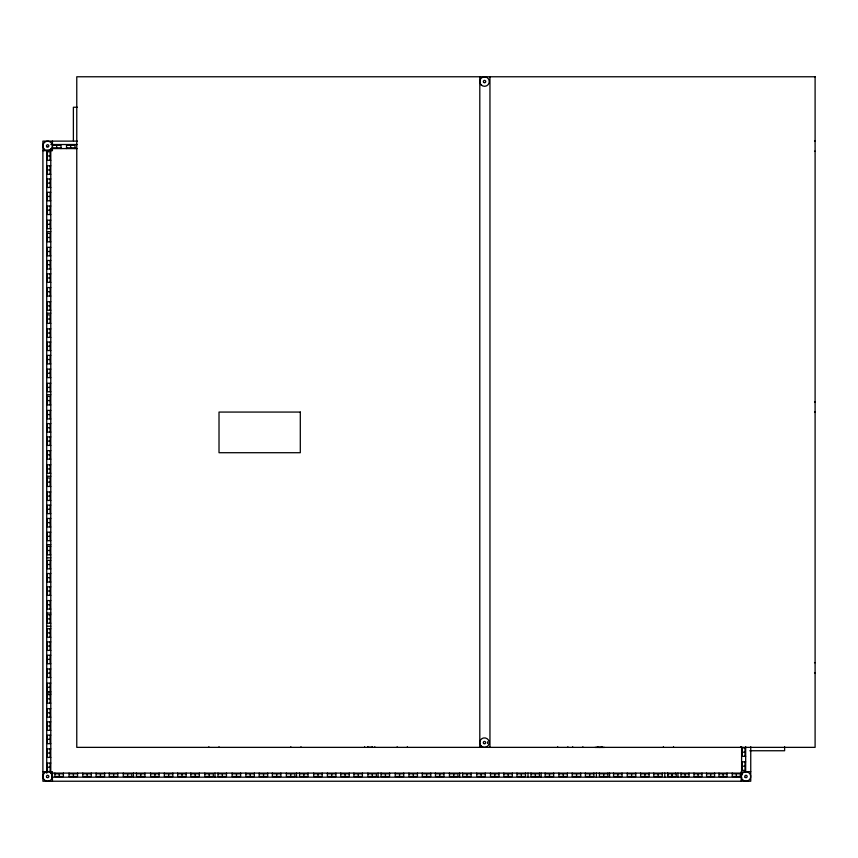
<?xml version="1.0" encoding="UTF-8"?>
<svg xmlns="http://www.w3.org/2000/svg" width="858" height="858" viewBox="0 0 858 858"><rect width="100%" height="100%" fill="white"/><g stroke="black" fill="none" stroke-linecap="round" stroke-linejoin="round"><path stroke-width="1.29" d="M487.58 743.457L487.58 741.784M77.402 107.25L73.38 107.25L73.38 140.701M77.413 141.12L42.9 141.12L42.9 781.23L750.75 781.23L750.75 746.717M814.521 141.12L815.1 141.12M50.826 144.509L77.338 144.509M60.993 147.887L52.52 147.887L52.52 145.184L60.993 145.184L60.993 148.573M66.516 147.887L75 147.887M50.826 148.573L77.338 148.573M42.9 150.665L46.471 150.665M50.043 150.665L52.424 150.665L52.424 148.273M814.521 151.276L815.1 151.276M47.394 155.952L50.107 155.952M50.783 160.285L47.394 160.285L47.394 151.802L50.107 151.802L50.107 160.285M50.783 165.809L47.394 165.809L47.394 174.292L50.783 174.292M47.394 169.948L50.107 169.948M50.783 178.979L47.394 178.979L47.394 187.452L50.783 187.452M47.394 183.119L50.107 183.119M50.783 192.31L47.394 192.31L47.394 200.783L50.783 200.783M47.394 196.45L50.107 196.45M50.783 206.038L47.394 206.038L47.394 214.511L50.783 214.511M47.394 210.178L50.107 210.178M50.783 220.195L47.394 220.195L47.394 228.668L50.783 228.668M47.394 224.335L50.107 224.335M46.718 231.66L50.783 231.66M47.394 237.484L50.107 237.484M50.783 241.827L47.394 241.827L47.394 233.344L50.107 233.344L50.107 241.827M50.783 247.351L47.394 247.351L47.394 255.834L50.783 255.834M47.394 251.491L50.107 251.491M50.783 260.521L47.394 260.521L47.394 268.994L50.783 268.994M47.394 264.661L50.107 264.661M50.783 273.852L47.394 273.852L47.394 282.325L50.783 282.325M47.394 277.992L50.107 277.992M50.783 287.58L47.394 287.58L47.394 296.053L50.783 296.053M47.394 291.72L50.107 291.72M50.783 301.737L47.394 301.737L47.394 310.21L50.783 310.21M47.394 305.877L50.107 305.877M46.718 313.202L50.783 313.202M47.394 319.026L50.107 319.026M50.783 323.369L47.394 323.369L47.394 314.886L50.107 314.886L50.107 323.369M50.783 328.893L47.394 328.893L47.394 337.376L50.783 337.376M47.394 333.033L50.107 333.033M50.783 342.063L47.394 342.063L47.394 350.536L50.783 350.536M47.394 346.203L50.107 346.203M50.783 355.394L47.394 355.394L47.394 363.867L50.783 363.867M47.394 359.534L50.107 359.534M50.783 369.122L47.394 369.122L47.394 377.595L50.783 377.595M47.394 373.262L50.107 373.262M50.783 383.279L47.394 383.279L47.394 391.752L50.783 391.752M47.394 387.419L50.107 387.419M46.718 394.744L50.783 394.744M47.394 400.568L50.107 400.568M814.521 401.909L815.1 401.909M50.783 404.912L47.394 404.912L47.394 396.428L50.107 396.428L50.107 404.912M50.783 410.435L47.394 410.435L47.394 418.919L50.783 418.919M814.521 412.065L815.1 412.065M47.394 414.575L50.107 414.575M50.783 423.605L47.394 423.605L47.394 432.078L50.783 432.078M47.394 427.745L50.107 427.745M50.783 436.936L47.394 436.936L47.394 445.409L50.783 445.409M47.394 441.076L50.107 441.076M50.783 450.664L47.394 450.664L47.394 459.137L50.783 459.137M47.394 454.804L50.107 454.804M50.783 464.821L47.394 464.821L47.394 473.294L50.783 473.294M47.394 468.961L50.107 468.961M46.718 476.287L50.783 476.287M47.394 482.11L50.107 482.11M50.783 486.454L47.394 486.454L47.394 477.97L50.107 477.97L50.107 486.454M50.783 491.977L47.394 491.977L47.394 500.45L50.783 500.45M47.394 496.117L50.107 496.117M50.783 505.147L47.394 505.147L47.394 513.62L50.783 513.62M47.394 509.287L50.107 509.287M50.783 518.468L47.394 518.468L47.394 526.951L50.783 526.951M47.394 522.619L50.107 522.619M50.783 532.207L47.394 532.207L47.394 540.679L50.783 540.679M47.394 536.347L50.107 536.347M46.718 544.68L50.783 544.68M50.783 546.364L47.394 546.364L47.394 554.836L50.783 554.836M47.394 550.504L50.107 550.504M46.718 557.829L50.783 557.829M50.783 560.371L47.394 560.371L47.394 568.843L50.783 568.843M47.394 564.51L50.107 564.51M50.783 573.53L47.394 573.53L47.394 582.014L50.783 582.014M47.394 577.67L50.107 577.67M50.783 586.861L47.394 586.861L47.394 595.334L50.783 595.334M47.394 591.001L50.107 591.001M50.783 600.589L47.394 600.589L47.394 609.073L50.783 609.073M47.394 604.729L50.107 604.729M46.718 613.062L50.783 613.062M50.783 614.746L47.394 614.746L47.394 623.23L50.783 623.23M47.394 618.886L50.107 618.886M46.718 626.222L50.783 626.222M50.783 628.753L47.394 628.753L47.394 637.237L50.783 637.237M47.394 632.893L50.107 632.893M50.783 641.923L47.394 641.923L47.394 650.396L50.783 650.396M47.394 646.063L50.107 646.063M50.783 655.255L47.394 655.255L47.394 663.727L50.783 663.727M47.394 659.394L50.107 659.394M814.521 662.687L815.1 662.687M50.783 668.983L47.394 668.983L47.394 677.455L50.783 677.455M814.521 672.854L815.1 672.854M47.394 673.122L50.107 673.122M50.783 683.14L47.394 683.14L47.394 691.612L50.783 691.612M47.394 687.279L50.107 687.279M46.718 692.996L50.783 692.996M46.718 694.605L50.783 694.605M47.394 698.82L50.107 698.82M50.783 703.152L47.394 703.152L47.394 694.68M50.783 708.687L47.394 708.687L47.394 717.159L50.783 717.159M47.394 712.826L50.107 712.826M50.783 721.857L47.394 721.857L47.394 730.33L50.783 730.33M47.394 725.997L50.107 725.997M50.783 735.177L47.394 735.177L47.394 743.661L50.783 743.661M47.394 739.317L50.107 739.317M594.959 747.425L604.482 747.425M745.666 747.854L742.277 747.854L742.277 756.327L745.666 756.327M50.783 748.905L47.394 748.905L47.394 757.389L50.783 757.389M749.795 750.75L784.62 750.75L784.62 746.739M742.277 752.187L744.991 752.187M47.394 753.045L50.107 753.045M745.666 761.861L742.277 761.861L742.277 770.334L744.991 770.334L744.991 761.861M50.783 763.073L47.394 763.073L47.394 771.546L50.783 771.546M742.277 766.194L744.991 766.194M47.394 767.213L50.107 767.213M42.9 771.685L46.471 771.685M50.043 771.685L52.424 771.685L52.424 781.23M744.798 771.685L750.75 771.685M54.912 773.777L63.385 773.777M69.069 773.777L77.542 773.777M82.797 773.777L91.27 773.777M96.128 773.777L104.601 773.777M109.288 773.777L117.771 773.777M123.295 773.777L131.778 773.777L131.778 776.49L123.295 776.49L123.295 773.101M136.454 773.777L144.927 773.777M150.611 773.777L159.084 773.777M164.339 773.777L172.812 773.777M177.67 773.777L186.143 773.777M190.83 773.777L199.313 773.777M204.837 773.777L213.32 773.777L213.32 776.49L204.837 776.49L204.837 773.101M217.996 773.777L226.469 773.777M232.153 773.777L240.626 773.777M245.881 773.777L254.354 773.777M259.213 773.777L267.685 773.777M272.372 773.777L280.856 773.777M286.379 773.777L294.862 773.777L294.862 776.49L286.379 776.49L286.379 773.101M299.539 773.777L308.011 773.777M313.696 773.777L322.168 773.777M327.424 773.777L335.896 773.777M340.755 773.777L349.227 773.777M353.914 773.777L362.398 773.777M367.921 773.777L376.405 773.777L376.405 776.49L367.921 776.49L367.921 773.101M381.081 773.777L389.553 773.777M395.238 773.777L403.71 773.777M408.966 773.777L417.438 773.777M422.297 773.777L430.77 773.777M435.456 773.777L443.94 773.777M449.463 773.777L457.947 773.777L457.947 776.49L449.463 776.49L449.463 773.101M462.623 773.777L471.096 773.777M476.78 773.777L485.253 773.777M490.508 773.777L498.981 773.777M503.839 773.777L512.312 773.777M516.999 773.777L525.482 773.777M531.005 773.777L539.478 773.777M545.162 773.777L553.646 773.777M558.901 773.777L567.374 773.777M572.222 773.777L580.705 773.777M585.392 773.777L593.865 773.777M599.399 773.777L607.872 773.777M613.556 773.777L622.029 773.777M627.284 773.777L635.757 773.777M640.615 773.777L649.088 773.777M653.775 773.777L662.258 773.777M667.621 773.777L676.265 773.777L676.265 776.49L667.621 776.49L667.621 773.101M681.005 773.777L689.017 773.777M693.983 773.777L701.994 773.777M706.574 773.777L714.585 773.777M719.015 773.777L727.026 773.777M732.26 773.777L740.272 773.777L740.272 776.49L732.26 776.49L732.26 773.101M741.859 777.166L51.92 777.166L51.92 773.101L741.859 773.101L741.859 775.139M745.666 746.621L745.666 772.018L741.602 772.018L741.602 746.621M744.991 747.854L744.991 756.327M741.226 771.685L741.226 774.077M741.226 776.458L741.226 781.23M740.593 746.782L740.593 747.361M736.357 773.777L736.357 776.49M727.026 773.101L727.026 776.49L719.015 776.49L719.015 773.101M723.112 773.777L723.112 776.49M714.585 773.101L714.585 776.49L706.574 776.49L706.574 773.101M710.671 773.777L710.671 776.49M701.994 773.101L701.994 776.49L693.983 776.49L693.983 773.101M698.08 773.777L698.08 776.49M689.017 773.101L689.017 776.49L681.005 776.49L681.005 773.101M685.102 773.777L685.102 776.49M677.949 773.101L677.949 777.166M675.632 773.101L675.632 773.777M673.53 746.782L673.53 747.361M672.125 773.777L672.125 776.49M671.717 773.777L671.717 776.49M667.781 773.101L667.781 776.49M664.789 773.101L664.789 777.166M663.373 746.782L663.373 747.361M662.258 773.101L662.258 776.49L653.775 776.49L653.775 773.101M658.118 773.777L658.118 776.49M649.088 773.101L649.088 776.49L640.615 776.49L640.615 773.101M644.948 773.777L644.948 776.49M635.757 773.101L635.757 776.49L627.284 776.49L627.284 773.101M631.617 773.777L631.617 776.49M622.029 773.101L622.029 776.49L613.556 776.49L613.556 773.101M617.889 773.777L617.889 776.49M609.555 773.101L609.555 777.166M607.872 773.101L607.872 776.49L599.399 776.49L599.399 773.101M603.732 773.777L603.732 776.49M596.407 773.101L596.407 777.166M593.865 773.101L593.865 776.49L585.392 776.49L585.392 773.101M589.725 773.777L589.725 776.49M582.861 746.782L582.861 747.361M580.705 773.101L580.705 776.49L572.222 776.49L572.222 773.101M576.555 773.777L576.555 776.49M572.694 746.782L572.694 747.361M567.857 746.782L567.857 747.361M567.374 773.101L567.374 776.49L558.901 776.49L558.901 773.101M563.234 773.777L563.234 776.49M557.7 746.782L557.7 747.361M553.646 773.101L553.646 776.49L545.162 776.49L545.162 773.101M549.506 773.777L549.506 776.49M541.173 773.101L541.173 777.166M539.478 773.101L539.478 776.49L531.005 776.49L531.005 773.101M535.338 773.777L535.338 776.49M528.013 773.101L528.013 777.166M525.482 773.101L525.482 776.49L516.999 776.49L516.999 773.101M521.342 773.777L521.342 776.49M512.312 773.101L512.312 776.49L503.839 776.49L503.839 773.101M508.172 773.777L508.172 776.49M498.981 773.101L498.981 776.49L490.508 776.49L490.508 773.101M494.841 773.777L494.841 776.49M489.961 76.77L489.961 747.361M485.253 773.101L485.253 776.49L476.78 776.49L476.78 773.101M481.113 773.777L481.113 776.49M479.804 76.77L479.804 747.361M471.096 773.101L471.096 776.49L462.623 776.49L462.623 773.101M466.956 773.777L466.956 776.49M459.631 773.101L459.631 777.166M453.796 773.777L453.796 776.49M443.94 773.101L443.94 776.49L435.456 776.49L435.456 773.101M439.8 773.777L439.8 776.49M430.77 773.101L430.77 776.49L422.297 776.49L422.297 773.101M426.63 773.777L426.63 776.49M417.438 773.101L417.438 776.49L408.966 776.49L408.966 773.101M413.299 773.777L413.299 776.49M407.325 746.782L407.325 747.361M403.71 773.101L403.71 776.49L395.238 776.49L395.238 773.101M399.571 773.777L399.571 776.49M397.168 746.782L397.168 747.361M389.553 773.101L389.553 776.49L381.081 776.49L381.081 773.101M385.414 773.777L385.414 776.49M378.088 773.101L378.088 777.166M374.807 746.782L374.807 747.361M372.254 773.777L372.254 776.49M364.65 746.782L364.65 747.361M362.398 773.101L362.398 776.49L353.914 776.49L353.914 773.101M358.258 773.777L358.258 776.49M349.227 773.101L349.227 776.49L340.755 776.49L340.755 773.101M345.088 773.777L345.088 776.49M335.896 773.101L335.896 776.49L327.424 776.49L327.424 773.101M331.756 773.777L331.756 776.49M322.168 773.101L322.168 776.49L313.696 776.49L313.696 773.101M318.028 773.777L318.028 776.49M308.011 773.101L308.011 776.49L299.539 776.49L299.539 773.101M303.871 773.777L303.871 776.49M300.976 746.782L300.976 747.361M296.546 773.101L296.546 777.166M290.819 746.782L290.819 747.361M290.723 773.777L290.723 776.49M280.856 773.101L280.856 776.49L272.372 776.49L272.372 773.101M276.716 773.777L276.716 776.49M267.685 773.101L267.685 776.49L259.213 776.49L259.213 773.101M263.545 773.777L263.545 776.49M254.354 773.101L254.354 776.49L245.881 776.49L245.881 773.101M250.214 773.777L250.214 776.49M240.626 773.101L240.626 776.49L232.153 776.49L232.153 773.101M236.486 773.777L236.486 776.49M226.469 773.101L226.469 776.49L217.996 776.49L217.996 773.101M222.329 773.777L222.329 776.49M219.015 746.782L219.015 747.361M215.004 773.101L215.004 777.166M209.18 773.777L209.18 776.49M208.859 746.782L208.859 747.361M199.313 773.101L199.313 776.49L190.83 776.49L190.83 773.101M195.174 773.777L195.174 776.49M186.143 773.101L186.143 776.49L177.67 776.49L177.67 773.101M182.003 773.777L182.003 776.49M172.812 773.101L172.812 776.49L164.339 776.49L164.339 773.101M168.672 773.777L168.672 776.49M159.084 773.101L159.084 776.49L150.611 776.49L150.611 773.101M154.944 773.777L154.944 776.49M144.927 773.101L144.927 776.49L136.454 776.49L136.454 773.101M140.787 773.777L140.787 776.49M133.462 773.101L133.462 777.166M127.638 773.777L127.638 776.49M117.771 773.101L117.771 776.49L109.288 776.49L109.288 773.101M113.631 773.777L113.631 776.49M104.601 773.101L104.601 776.49L96.128 776.49L96.128 773.101M100.461 773.777L100.461 776.49M91.27 773.101L91.27 776.49L82.797 776.49L82.797 773.101M87.13 773.777L87.13 776.49M77.542 773.101L77.542 776.49L69.069 776.49L69.069 773.101M75 148.573L75 145.184L66.516 145.184L66.516 148.573M73.402 773.777L73.402 776.49M70.667 145.184L70.667 147.887M63.385 773.101L63.385 776.49L54.912 776.49L54.912 773.101M59.245 773.777L59.245 776.49M56.66 145.184L56.66 147.887M52.424 141.12L52.424 144.702M50.783 773.541L50.783 150.118L46.718 150.118L46.718 773.197M50.107 165.809L50.107 174.292M50.107 178.979L50.107 187.452M50.107 192.31L50.107 200.783M50.107 206.038L50.107 214.511M50.107 220.195L50.107 228.668M50.107 247.351L50.107 255.834M50.107 260.521L50.107 268.994M50.107 273.852L50.107 282.325M50.107 287.58L50.107 296.053M50.107 301.737L50.107 310.21M50.107 328.893L50.107 337.376M50.107 342.063L50.107 350.536M50.107 355.394L50.107 363.867M50.107 369.122L50.107 377.595M50.107 383.279L50.107 391.752M50.107 410.435L50.107 418.919M50.107 423.605L50.107 432.078M50.107 436.936L50.107 445.409M50.107 450.664L50.107 459.137M50.107 464.821L50.107 473.294M50.107 491.977L50.107 500.45M50.107 505.147L50.107 513.62M50.107 518.468L50.107 526.951M50.107 532.207L50.107 540.679M50.107 546.364L50.107 554.836M50.107 560.371L50.107 568.843M50.107 573.53L50.107 582.014M50.107 586.861L50.107 595.334M50.107 600.589L50.107 609.073M50.107 614.746L50.107 623.23M50.107 628.753L50.107 637.237M50.107 641.923L50.107 650.396M50.107 655.255L50.107 663.727M50.107 668.983L50.107 677.455M50.107 683.14L50.107 691.612M50.107 694.68L50.107 703.152M50.107 708.687L50.107 717.159M50.107 721.857L50.107 730.33M50.107 735.177L50.107 743.661M50.107 748.905L50.107 757.389M50.107 763.073L50.107 771.546M602.069 746.792A4.74 4.74 0 0 1 597.329 746.792M372.404 746.728A4.74 4.74 0 0 1 367.653 746.728M815.1 76.77L76.77 76.77L76.77 747.361L815.1 747.361L815.1 76.77M300.3 412.065L219.015 412.065L219.015 452.713L300.3 452.713L300.3 412.065M481.113 745.977A4.74 4.74 0 0 0 489.049 743.854A4.74 4.74 0 0 0 483.236 738.041A4.74 4.74 0 0 0 481.113 745.977M483.633 743.457A1.19 1.19 0 0 0 485.617 742.931A1.19 1.19 0 0 0 484.159 741.473A1.19 1.19 0 0 0 483.633 743.457M481.188 84.921A4.74 4.74 0 0 0 489.124 82.797A4.74 4.74 0 0 0 483.322 76.995A4.74 4.74 0 0 0 481.188 84.921M483.708 82.411A1.19 1.19 0 0 0 485.692 81.875A1.19 1.19 0 0 0 484.234 80.427A1.19 1.19 0 0 0 483.708 82.411M742.62 779.847A4.74 4.74 0 0 0 750.546 777.713A4.74 4.74 0 0 0 744.744 771.91A4.74 4.74 0 0 0 742.62 779.847M745.13 777.327A1.19 1.19 0 0 0 747.114 776.801A1.19 1.19 0 0 0 745.666 775.342A1.19 1.19 0 0 0 745.13 777.327M44.284 149.271A4.74 4.74 0 0 0 52.22 147.147A4.74 4.74 0 0 0 46.418 141.345A4.74 4.74 0 0 0 44.284 149.271M46.804 146.761A1.19 1.19 0 0 0 48.788 146.225A1.19 1.19 0 0 0 47.329 144.777A1.19 1.19 0 0 0 46.804 146.761M44.284 779.847A4.74 4.74 0 0 0 52.22 777.713A4.74 4.74 0 0 0 46.418 771.91A4.74 4.74 0 0 0 44.284 779.847M46.804 777.327A1.19 1.19 0 0 0 48.788 776.801A1.19 1.19 0 0 0 47.329 775.342A1.19 1.19 0 0 0 46.804 777.327"/></g></svg>
